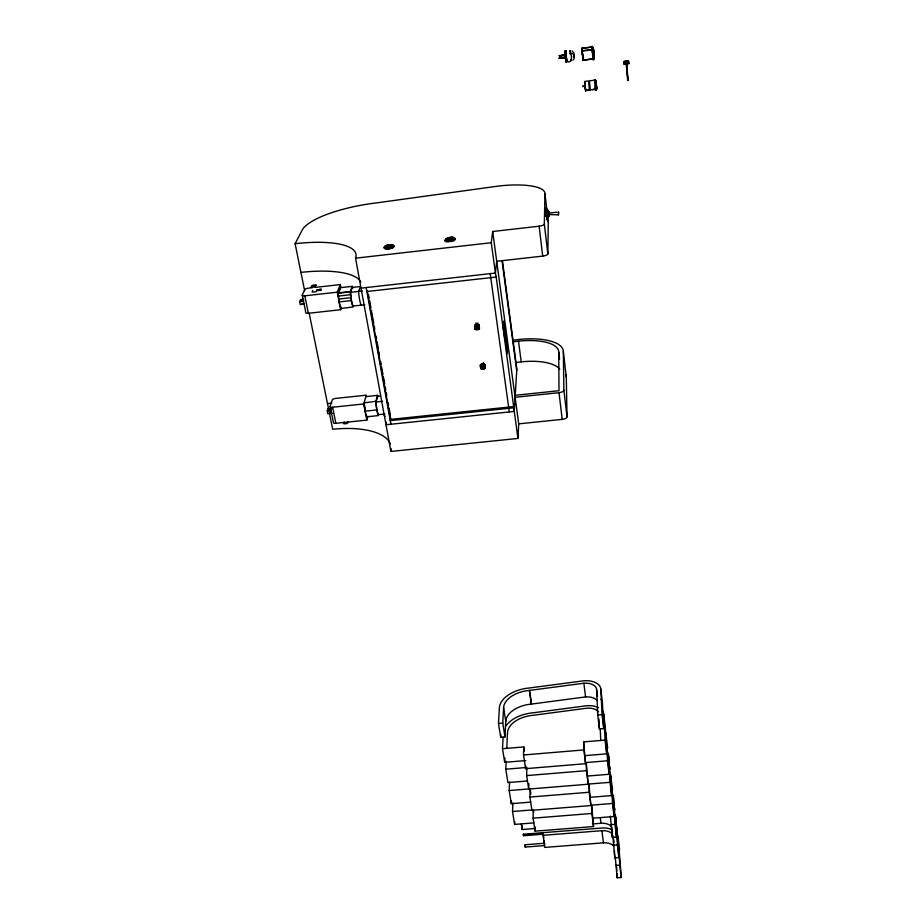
<?xml version="1.0" encoding="UTF-8"?>
<svg xmlns="http://www.w3.org/2000/svg" width="924" height="924" viewBox="0 0 924 924"><rect width="100%" height="100%" fill="white"/><g stroke="black" fill="none" stroke-linecap="round" stroke-linejoin="round"><path stroke-width="1.39" d="M548.036 210.995L548.51 216.505L548.024 210.811M548.798 212.786L548.51 210.845L548.995 216.401L548.325 211.03M548.325 211.169L548.59 213.675M546.662 213.155L547.17 216.655L545.865 208.57M613.836 846.061A11.908 8.143 -6.1 0 0 603.407 842.838L544.698 847.424L542.919 833.471L523.377 835.019L523.4 834.222L601.79 828.031A15.962 10.788 -6.1 0 1 611.503 829.463M547.424 215.304L547.308 213.756L547.458 216.632L547.193 212.959L547.724 216.597L547.447 212.936L547.516 213.802M361.018 288.138L495.414 273.065L496.719 261.296L542.7 256.11A5.14 1.605 -7.3 0 0 547.851 253.904L548.267 221.991L547.482 215.719M593.254 818.167L614.067 816.516L612.531 803.476L591.603 805.151L593.554 826.541L535.077 831.161L535.158 826.968M547.851 253.904L544.328 224.047L544.975 193.717A48.545 13.352 -7.8 0 0 498.452 186.059L376.911 202.841A68.838 19.081 -9.2 0 0 302.148 230.122L295.114 243.705L304.631 290.725M535.077 831.161L533.113 818.167L533.275 809.84L512.543 811.503L514.61 824.427L533.853 822.891M587.918 776.021L609.101 774.277L607.507 760.775L586.22 762.543L588.184 784.21L528.701 789.061L528.828 783.598M590.609 797.273L611.607 795.587L610.036 782.316L588.934 784.037L590.886 805.555L531.912 810.29L529.914 797.066L530.11 788.83L509.193 790.54L511.295 803.684L530.711 802.113M528.701 789.061L526.657 775.594L526.842 768.814M525.259 847.077L525.051 844.779L544.49 843.254L544.71 845.552L525.259 847.077L525.051 844.779M602.298 710.533A16.794 10.06 -6.6 0 1 603.765 714.264L605.07 740.101L583.61 741.903L585.585 763.698L525.606 768.664L525.687 765.961M525.606 768.664L523.527 754.977L523.781 746.939L502.517 748.717L504.689 762.323L525.837 760.567M535.065 828.493L522.164 829.509L522.002 825.34M514.61 824.427L514.714 821.54M547.331 214.507L547.251 213.894M512.543 811.503L512.878 802.921M546.477 213.906C545.945 207.692 546.176 213.051 546.858 216.077M511.295 803.684L511.411 800.842M546.65 216.678L546.777 214.957A35.759 35.077 -69.3 0 1 546.396 211.85L546.488 211.446M547.736 215.696L547.632 216.332M546.604 215.107C546.257 217.752 548.775 215.396 548.486 216.505M509.193 790.54L509.563 782.051M547.227 216.228L546.893 212.994L547.447 216.574L547.089 213.814L547.135 216.089A35.054 22.442 -7.7 0 0 547.251 218.052L547.297 220.004L546.431 213.629M527.5 780.976L507.923 782.582L505.786 769.207L506.167 761.261M506.779 748.359L507.519 732.663A25.341 15.315 -8.4 0 1 532.986 715.315L586.936 708.188A12.59 7.542 -6.6 0 1 598.509 711.838M546.384 213.178L546.176 210.995M504.689 762.323L504.897 758.003M547.493 211.122L547.967 216.516L547.562 211.111M596.604 689.5L597.724 714.933L599.399 728.955L603.719 728.586L602.436 702.933L600.831 689.142A16.955 9.898 -6.6 0 0 583.622 680.803L529.429 687.976A29.88 17.579 -8.4 0 0 499.353 707.969L498.475 723.434L500.692 737.317L504.966 736.959L505.751 721.355L503.592 707.599A25.595 15.061 -8.4 0 1 529.371 690.436L583.864 683.217A12.717 7.415 -6.6 0 1 596.604 689.5L597.424 696.396M504.966 736.959L502.772 723.065L503.592 707.599M295.114 243.705A74.093 21.737 -10.3 0 1 355.544 258.177L390.898 451.443L517.948 438.45L518.722 423.85L492.688 231.508L539.119 226.184A5.197 1.525 -7.3 0 0 544.328 224.047M502.517 748.717L503.106 737.294M500.692 737.317L500.843 734.476M517.948 438.45L496.072 276.033L495.957 277.073L366.863 291.51L367.232 290.459L390.563 419.392L513.848 406.56M548.671 216.262L548.128 212.104M546.546 212.289L546.338 211.03L546.696 216.285M504.365 336.394L504.596 333.726M503.499 325.71L503.915 320.951L507.68 348.752L507.299 353.684L503.095 322.672M548.579 215.766L548.394 213.906M546.511 211.296L546.546 211.677M546.223 211.157L546.327 211.446A35.204 22.43 -7.8 0 1 546.257 209.586L547.297 209.355A34.916 3.869 -6.2 0 1 547.447 209.702M485.239 367.302L485.112 368.064L484.661 365.015A2.703 2.506 7.7 0 0 480.411 365.477L480.48 364.864A2.703 2.506 7.7 0 1 484.73 364.414L485.169 367.452A2.703 2.506 7.7 0 1 484.742 367.96M484.846 364.541L484.65 365.072M481.727 369.126L480.734 368.387L480.399 365.015M547.135 215.973L546.893 214.611M546.569 214.657L546.916 216.643L546.812 214.634M547.251 214.345L547.008 213.86M495.957 277.073L491.268 242.712L492.688 231.508M479.464 328.47L479.013 324.867A2.737 2.576 9.8 0 0 474.717 325.34L474.636 325.906A2.749 2.576 9.8 0 1 478.944 325.444L478.955 329.14M546.026 209.575L545.876 207.657M545.945 207.9L546.546 212.693M479.129 324.994L478.932 325.491M475.976 329.66L474.971 328.898L474.636 325.491M558.72 213.941L558.408 214.842L548.59 214.53M548.013 216.135L548.221 212.97M546.985 216.262L546.962 215.789A35.551 34.881 -69.3 0 1 546.869 213.71L547.147 216.759M570.316 53.326C574.231 59.379 566.955 67.787 566.273 56.156M548.521 216.412L548.486 215.2M390.864 418.156L390.263 420.639L513.767 407.796M573.469 56.884L574.035 53.176L572.106 50.947M573.966 55.971L574.208 54.978M384.881 413.987L378.413 414.668A9.864 1.64 83.6 0 1 376.056 401.975L377.593 396.338L380.168 396.061M375.86 401.305L364.183 402.852A10.845 1.894 83.6 0 0 366.828 416.793L378.447 415.581A10.845 1.813 83.6 0 1 375.872 401.628L377.477 395.333L365.973 396.65M366.828 420.097L363.767 403.961L366.308 395.172L335.574 398.429A2.957 1.12 -10.6 0 0 332.293 399.919L330.134 406.329L333.368 422.395A2.968 1.167 -10.8 0 0 335.862 423.331L366.828 420.097L367.891 416.274M475.952 322.973L477.038 324.324L477.847 323.007M476.16 325.479C476.622 328.032 478.366 324.035 476.16 325.502M477.708 324.855L476.888 323.504L475.802 324.821M475.733 329.545L475.028 326.01L475.906 329.002L475.964 326.784L476.541 328.089L476.957 326.946L477.581 327.985L477.673 326.415L478.135 328.921M483.622 363.594L483.483 362.658M484.095 368.272L483.714 368.895M348.186 421.459L347.655 423.192A2.945 1.167 -10.6 0 1 343.589 423.619L344.121 421.887M332.605 413.236L327.789 413.744L327.246 411.076L328.078 408.651L331.681 408.269M364.807 304.758L353.084 306.052A10.383 1.802 82.8 0 1 350.519 292.307L352.344 287.41L360.383 286.498L358.639 291.406A10.383 1.744 82.8 0 0 361.168 305.163M341.095 308.443L353.13 306.987A11.411 1.987 82.8 0 1 351.293 300.589L350.3 291.545L352.229 286.359L340.171 287.711L338.126 292.908L339.131 301.952A11.411 2.079 82.7 0 0 341.014 308.339L340.621 309.713L308.362 313.294A3.095 1.005 -10.3 0 1 305.809 312.543L302.264 295.103L304.804 289.547A3.084 0.959 -10.2 0 1 308.269 288.173L312.439 287.711M338.357 293.67L340.286 288.762M340.621 309.713L337.272 292.192L340.275 284.58L315.223 287.399M626.946 62.024L626.911 61.434M626.46 62.058L626.992 61.827M625.721 62.174L626.276 61.596M625.629 62.07L626.01 61.481M312.762 290.459L312.116 291.926A3.095 0.97 -10.1 0 0 316.389 291.453L317.036 289.974A3.095 0.97 -10.1 0 0 316.482 289.882M303.973 304.146L300.208 304.562L299.619 301.674L300.577 299.561L303.084 299.284M479.544 327.835L479.464 327.985A2.737 2.576 9.8 0 1 478.147 329.059M485.181 367.914L484.661 368.63M477.754 329.267L477.639 328.355M331.266 409.482L328.863 409.863L331.277 409.355M318.26 290.529L321.171 290.332L320.27 289.951M572.892 60.187C575.409 58.258 574.485 53.684 571.275 53.153M479.14 328.932L478.343 325.456L478.262 328.528M477.766 329.233L476.622 329.083M626.125 61.111L626.842 61.7M627.673 80.504L626.703 63.41M627.985 79.672L626.553 62.705M626.16 62.185L626.333 62.081M626.403 61.319L625.941 61.146M482.617 365.939L482.778 364.737M303.592 300.427L301.339 300.577L303.626 299.919M626.726 61.423C628.539 61.354 627.835 61.527 628.47 61.042A2.934 0.589 -6.8 0 0 623.85 61.608L624.162 64.206A2.934 0.589 -6.8 0 0 628.794 63.641L628.736 61.689M623.769 61.816L623.862 61.769A2.934 0.589 -6.8 0 1 628.482 61.203L628.643 61.896A2.934 0.589 -6.8 0 1 624.012 62.474L623.758 61.654M627.974 80.492L626.01 62.774M331.335 412.543L329.406 412.531M628.343 61.839L628.112 61.908A2.934 0.589 -6.8 0 1 624.89 62.347L623.896 62.289M625.225 62.174L624.185 61.55L624.035 62.312M480.977 368.595L480.584 365.5L481.774 368.329L481.566 366.181L482.397 367.44L482.628 366.308L483.264 367.313L483.344 365.788L484.234 367.925L483.957 364.841L485.077 368.075A2.703 2.506 7.7 0 1 480.85 368.514M303.649 303.534L302.009 303.569M477.142 328.228L476.611 329.106M475.086 329.036A2.749 2.576 9.8 0 0 479.394 328.563L479.394 328.574M482.778 365.869L481.878 365.373L482.778 364.772M483.056 368.965L483.217 367.775M627.142 61.411L627.904 61.793M627.743 61.053L627.812 61.746M512.901 340.275L518.607 339.501A46.004 17.175 -7.7 0 1 563.328 351.524L566.285 376.934L567.024 416.851A4.863 2.01 -7 0 1 562.208 419.369L518.722 423.85M512.785 341.938L518.503 341.152A41.384 15.442 -7.7 0 1 558.731 352.021L559.563 359.089M515.557 362.624L521.228 361.862A41.083 15.87 -7.7 0 1 559.794 369.253M505.751 721.355A25.456 15.2 -8.4 0 1 531.358 704.1L585.55 696.927A12.647 7.484 -6.6 0 1 597.17 700.531M581.981 48.984L581.912 48.21L591.834 46.974M582.051 49.619L581.947 48.556L591.845 47.032M565.188 52.206L564.991 50.67L565.904 59.621L565.188 52.206L566.123 52.091M582.293 52.622L582.097 50.716L592.088 49.469L592.169 50.242L592.018 48.66M592.134 49.873L582.132 51.063L582.559 54.643M565.453 55.117L559.205 55.96L566.204 54.608M559.17 55.636L565.43 54.863M565.465 55.428L561.053 55.717M561.099 58.258C576.772 56.687 546.28 59.725 565.5 57.334M559.205 58.177L565.5 57.404M583.021 60.072L593 58.836L583.056 60.418L582.998 59.829M584.788 82.224L584.707 81.416L594.606 80.203M585.215 86.151L582.721 86.533L585.181 85.84L584.915 83.576M582.686 86.209L585.192 85.909M589.859 90.125L585.62 90.644L585.516 89.513M592.677 89.778C595.068 87.561 596.13 92.192 595.472 89.004M585.597 90.425L595.483 89.224M546.257 209.494A35.135 3.892 -6.5 0 0 546.407 209.829L547.482 209.863A34.835 27.639 -2.4 0 1 547.724 211.492L548.048 213.744M546.523 211.919L547.424 211.434A34.997 22.303 -9.7 0 0 547.308 209.471L547.297 209.355M546.719 213.894L547.262 218.168L548.302 217.937A34.904 3.661 -6.2 0 0 548.151 217.718L548.128 217.567A34.962 27.651 -2.4 0 0 547.805 215.153L546.754 215.269A35.193 27.801 -6.9 0 0 547.077 217.694L547.1 217.821A35.124 3.684 -6.5 0 0 547.251 218.156M547.1 217.821L548.14 217.706M355.544 258.177L491.268 242.712M302.264 295.103A3.119 0.97 -10.3 0 0 304.816 295.819L337.272 292.192M338.126 292.908L350.3 291.545M338.126 293.231L350.3 291.868M350.519 292.307L362.289 290.991M338.311 296.073L350.485 294.71M299.619 301.674L303.384 301.247M338.658 299.041L350.831 297.69M625.848 61.862L625.098 61.619L625.756 61.85M625.132 62.185L624.428 61.585M339.131 301.952L351.293 300.589M549.999 212.97L557.068 212.197M376.056 401.975L382.559 401.293M330.134 406.329A2.98 1.143 -10.7 0 0 332.628 407.23L363.767 403.961M327.246 411.076L330.861 410.695M514.68 395.357L559.008 390.713L558.731 352.021M365.13 411.157L376.807 409.933M515.118 397.274L559.02 392.677A4.909 1.952 -7 0 0 563.883 390.205L563.328 351.524M498.475 723.434L502.772 723.065M597.724 714.933L602.067 714.564L600.831 689.142M523.527 754.977L583.841 749.93L583.61 741.903M585.342 755.613L606.687 753.834L605.347 727.777L603.765 714.264M505.786 769.207L526.876 767.463M526.657 775.594L586.463 770.662L586.22 762.543M529.914 797.066L589.2 792.261L588.934 784.037M533.113 818.167L591.891 813.466L593.554 826.541M592.388 823.954L600.993 823.272A12.012 8.062 -6.2 0 1 611.492 826.437M610.833 824.658L614.98 824.335L616.493 837.144L612.358 837.467L610.383 816.111M523.377 835.019L523.631 835.735L543.15 834.199L543.728 838.08M542.896 835.331L601.905 830.688A11.977 8.085 -6.1 0 1 612.381 833.875M613.293 845.287L617.417 844.963L618.895 857.553L614.795 857.876L612.762 835.192M615.696 865.418L619.785 865.107L621.24 877.488L617.174 877.8L615.245 857.126M475.155 329.117C474.382 318.526 476.461 334.315 476.807 326.784C480.954 333.633 474.994 316.516 479.371 328.574M481.485 369.011L480.792 365.569L481.889 368.526L481.797 366.239L482.513 367.637L482.674 366.493L483.506 367.382L483.46 365.985L484.465 367.995L484.072 365.038L484.857 368.422M483.217 367.798L482.351 368.122L482.721 368.919M558.304 214.853L558.489 212.046M475.052 328.32L475.167 328.447A2.737 2.576 9.8 0 0 476.391 329.14M377.477 395.333L377.546 395.426A10.845 1.813 83.6 0 1 378.112 396.766M352.229 286.359L352.298 286.475A11.411 1.987 82.8 0 1 352.933 288.08M624.208 61.619L624.647 62.347M547.124 219.854L547.147 218.076M481.531 368.306L481.554 368.376A2.703 2.506 7.7 0 0 481.797 368.457M546.523 211.827L546.211 210.568L546.257 211.712M548.475 215.13L548.44 214.437M542.919 833.471L543.15 834.199M548.706 213.652L548.995 216.401L548.648 213.594M558.581 212.231L558.708 212.82M546.361 212.358L546.407 213.178M546.211 213.883L546.454 215.95L546.107 213.086L546.199 213.952M628.747 62.959L628.886 63.594M624.058 64.195L624.012 63.502A2.934 0.589 -6.8 0 1 624.532 63.329M593.601 50.982L593.485 50L593.682 51.802M309.205 313.294L328.574 408.986M329.394 413.04L332.675 429.267A69.231 28.598 -11.3 0 1 390.402 443.959M328.078 408.651L328.609 411.319M304.816 295.819L308.362 313.294M546.049 207.819L546.488 210.603M332.628 407.23L335.862 423.331M594.028 55.775L593.924 54.782M592.989 51.963L592.758 49.388L593 52.137M593.982 55.371L594.063 56.121L593.993 54.932M340.275 284.58L340.806 287.329M368.607 295.068L369.126 297.898M369.635 300.716L370.917 307.796M371.425 310.626L373.723 323.354M374.243 326.184L374.751 329.013M376.033 336.093L376.542 338.923M377.05 341.753L378.332 348.822M378.84 351.651L379.36 354.481M380.63 361.561L381.15 364.391M381.658 367.221L382.94 374.289M383.448 377.119L384.731 384.199M385.239 387.029L385.747 389.859M386.267 392.688L386.775 395.518M388.057 402.587L388.565 405.417M389.073 408.246L390.355 415.326M366.147 287.56L390.921 424.243M545.622 213.144L545.934 216.008M596.003 80.931L596.107 81.762M596.673 87.895L596.789 88.935M545.98 216.008L545.599 213.271M547.84 211.157L547.793 211.527M546.858 218.353L547.008 219.288M523.4 834.222L523.631 835.735M521.309 824.058L522.164 829.509M546.777 215.87L546.835 215.592M566.031 51.328L566.239 54.112M523.781 746.939L524.393 751.027M530.11 788.83L530.896 794.109M533.275 809.84L533.668 812.427M544.109 840.667L544.49 843.254M549.041 215.615C548.821 212.636 549.283 218.11 548.844 214.842M529.533 690.413L531.508 704.076M529.371 690.436L531.358 704.1M474.555 326.057L474.959 328.956M480.33 365.615L480.723 368.445M571.078 61.007L570.905 59.563M570.316 53.349L570.374 53.811M490.205 273.654L509.297 411.954M547.424 211.55L547.447 211.723A35.539 34.869 -78.2 0 1 547.77 214.83L547.782 215.015M546.719 214.957L546.708 214.495M505.867 346.743C506.664 352.333 506.121 342.146 505.671 344.317M548.729 212.335L548.533 211.203L548.96 214.322M502.39 260.545L516.839 368.861L514.264 411.434L386.024 424.751A69.901 27.72 -11.1 0 0 386.394 422.233M502.044 260.683L516.724 370.674M518.503 341.152L521.228 361.862M547.863 214.507L547.955 215.188M583.841 749.93L585.585 763.698M586.463 770.662L588.184 784.21M589.2 792.261L590.886 805.555M566.042 51.328L565.938 50.543L566.089 52.483M583.864 683.217L585.55 696.927M600.311 817.775L600.993 823.272M601.905 830.688L603.407 842.838M548.706 212.058L548.798 212.901M546.523 214.403L546.708 215.304M539.119 226.184L542.7 256.11M559.02 392.677L562.208 419.369M570.27 51.305L570.177 50.566L570.304 52.183M563.883 390.205L567.024 416.851M602.067 714.564L603.719 728.586M605.07 740.101L606.687 753.834M565.269 54.724L565.061 53.176L565.973 62.185L565.442 55.197M544.975 193.717L546.95 210.684M604.689 730.838A16.655 10.187 -6.5 0 1 606.144 734.615L609.101 774.277M607.172 751.997A16.517 10.314 -6.4 0 1 608.627 755.832L611.607 795.587M610.36 774.035A16.378 10.441 -6.4 0 1 611.064 776.68L614.067 816.516M612.023 793.312A16.239 10.557 -6.3 0 1 613.467 797.239L616.493 837.144M615.153 814.876A16.101 10.672 -6.2 0 1 615.846 817.59L618.895 857.553M616.735 833.448A15.962 10.788 -6.1 0 1 618.179 837.467L621.24 877.488M548.556 212.797L548.394 211.457L548.486 212.809M592.977 51.571L592.885 50.739L592.931 51.34M593.635 58.628L593.554 57.427M595.968 80.469L596.107 82.097M592.099 49.734L592.192 50.705L592.03 48.845L592.192 50.601M596.13 89.189L596.049 88.115M546.511 215.627L546.026 210.903M582.097 50.716L582.155 51.305M581.912 48.21L581.97 48.799M582.801 57.276L582.859 57.854L582.674 55.96M566.481 58.212L566.92 62.07L566.851 60.984M593.243 47.574L593.335 48.475M594.178 57.323L594.271 58.235M592.63 48.036L592.457 46.5M592.885 50.531L592.688 48.683L592.827 50.231L592.734 49.457M593.612 58.455L593.762 59.794L593.635 58.27M591.961 48.117L591.787 46.35L591.845 47.251M595.391 81.324L595.218 79.707M592.954 58.535L593.104 59.875L592.965 58.351M594.733 81.416L594.536 79.522L594.606 80.423M595.449 89.062L595.53 89.871M581.935 48.475L582.132 50.497M582.836 57.6L582.64 55.567M582.94 59.298L583.032 60.164M584.823 82.49L584.742 81.659L584.846 82.883M585.55 89.928L585.631 90.76M593.312 48.21L593.427 49.284M593.843 53.985L594.051 55.879M594.097 56.514L594.317 58.431M592.584 47.505L592.792 49.734M592.838 50L593.046 52.252M596.084 81.508L596.188 82.571M596.581 87.075L596.8 89.062M591.914 47.586L592.076 49.249M592.169 50.092L592.33 51.767M595.345 80.815L595.553 83.01M594.686 80.896L594.848 82.548M589.524 81.647L589.535 81.901M582.005 49.053L582.108 50.115M582.859 58.512L583.044 60.337M584.788 82.201L584.904 83.241M546.742 213.663L546.904 215.269M593.67 51.605L593.786 52.772M593.404 49.087L593.612 51.444M593.739 53.014L593.855 54.169M593.901 54.481L594.12 56.711M596.165 82.386L596.28 83.541M592.688 48.579L592.873 50.554M596.488 86.117L596.604 87.26M595.46 81.901L595.634 83.83M592.272 51.178L592.434 52.818M594.79 81.982L594.952 83.599M589.581 82.294L590.205 88.6M588.576 81.762L588.6 82.017M582.085 49.896L582.201 51.097M582.57 54.978L582.697 56.191M582.316 52.218L582.189 50.947L582.316 53.014M582.27 52.402L582.386 53.615M582.767 57.531L582.882 58.743M582.374 53.465L582.594 55.128M582.49 54.666L582.778 57.681M584.88 83.021L584.996 84.2M585.377 88.219L585.654 90.887M582.663 55.763L582.224 51.421M585.493 89.409L585.262 87.122M584.984 84.049L585.1 85.297M585.1 85.227L585.273 87.191M570.397 53.095L570.489 54.1L570.304 52.194M566.377 57.23L566.008 53.061L566.158 55.024M593.508 50.139L593.624 51.317M593.635 51.963L593.889 53.846M596.269 83.437L596.5 85.747M593.069 52.391L593.485 56.664M595.587 83.195L595.726 84.719M592.411 52.472L592.55 53.985M594.929 83.275L595.206 86.117M588.646 82.409L589.258 88.716M582.108 50.3L582.236 51.536M582.617 55.902L582.744 57.172M582.293 52.818L582.42 54.066M582.732 57.057L582.848 58.304M582.836 58.108L582.94 59.252M585.215 86.452L585.446 88.82M584.823 82.629L584.938 83.761M585.435 88.635L585.539 89.767M593.786 53.326L593.993 55.001M595.726 84.604L595.865 86.036M592.55 53.904L592.688 55.359M595.171 85.909L595.333 87.468M582.732 56.445L582.836 57.507M582.917 58.986L583.009 59.944M593.416 49.7L593.739 52.46L593.589 51.224M593.682 52.206L593.843 53.58M596.488 85.678L596.604 86.844M592.711 49.342L592.885 51.086M595.841 85.897L595.992 87.387M592.665 55.163L592.815 56.745M592.769 56.283L592.931 57.958M595.275 87.006L595.437 88.646M593.335 48.718L593.439 49.85M593.82 53.43L593.936 54.562M594.086 55.971L594.282 58.096M596.084 81.878L596.188 82.987M596.581 86.683L596.696 87.803M593.451 56.352L593.601 57.877M595.957 87.075L596.107 88.565M593.358 48.949L593.243 47.725M593.913 54.343L594.005 55.348M594.178 56.884L594.236 57.611M596.673 87.572L596.777 88.739M592.885 57.507L593.023 58.928M595.368 87.965L595.53 89.582M546.419 209.84L546.431 209.979A35.054 27.801 -7 0 0 546.511 210.764M593.208 47.401L593.289 48.221M595.968 80.607L596.038 81.404M570.235 51.432L570.189 50.889M592.088 49.469L592.145 50.058M592.977 58.593L593.035 59.182M548.151 215.685L548.175 215.973A34.835 22.303 -9.7 0 1 548.302 217.937M546.904 215.188L546.939 215.789M618.179 837.467L619.785 865.107M615.846 817.59L617.417 844.963M613.467 797.239L614.98 824.335M616.562 866.677L616.793 870.847M616.943 873.63L617.174 877.8M611.064 776.68L612.531 803.476M613.825 839.962L613.975 842.723M614.425 850.981L614.795 857.876M608.627 755.832L610.036 782.316M611.827 827.43L612.358 837.467M606.144 734.615L607.507 760.775M600.242 728.978L600.773 740.459M598.948 718.976L599.399 728.955M591.603 805.151L591.891 813.466M565.5 57.196L565.546 58.062M481.543 364.495L482.674 363.455L483.552 364.53M364.853 408.281A9.852 1.721 83.6 0 1 364.553 405.717M392.989 245.565A4.123 1.213 -9.1 0 1 386.544 247.366A4.123 1.213 -9.1 0 1 387.26 245.16A4.123 1.213 -9.1 0 1 392.989 245.565A4.435 1.305 -9.1 0 1 393.139 246.512A4.123 1.213 -9.1 0 1 393.197 246.777M392.954 247.124A4.123 1.213 -9.1 0 1 391.718 247.817M390.806 248.117A4.123 1.213 -9.1 0 1 385.112 248.025M393.139 246.119A4.435 1.305 -9.1 0 1 389.836 248.452A4.435 1.305 -9.1 0 1 384.777 247.736M388.242 245.264A5.07 1.49 -9.1 0 1 393.855 246.35A5.07 1.49 -9.1 0 1 385.747 248.256A5.07 1.49 -9.1 0 1 386.994 245.565M392.596 246.893A4.435 1.305 -9.1 0 1 388.588 248.013A4.435 1.305 -9.1 0 1 385.031 247.759M384.696 247.47A4.435 1.305 -9.1 0 1 387.248 245.692M389.489 245.264A4.435 1.305 -9.1 0 1 392.434 245.31M391.487 245.68A3.199 0.936 -9.1 0 1 391.037 247.078M389.535 247.505A3.199 0.936 -9.1 0 1 386.14 247.447M385.909 247.239A3.199 0.936 -9.1 0 1 386.475 246.454M387.041 246.188A3.199 0.936 -9.1 0 1 387.745 245.957M393.023 245.726A5.07 1.49 -9.1 0 1 392.307 247.955A5.07 1.49 -9.1 0 1 385.25 248.764A5.07 1.49 -9.1 0 1 385.989 246.535M300.912 272.395A73.343 22.869 -10.4 0 1 360.834 282.12M327.477 403.58A69.901 27.72 -11.1 0 1 331.728 403.187M383.61 414.264A69.901 27.72 -11.1 0 1 385.042 416.389M453.742 237.918A4.135 1.178 -12.9 0 1 447.482 240.171A4.135 1.178 -12.9 0 1 447.932 237.976A4.135 1.178 -12.9 0 1 453.742 237.918A4.447 1.271 -12.9 0 0 450.138 237.93M453.349 239.87A4.135 1.19 -12.9 0 1 452.656 240.252M451.778 240.61A4.135 1.19 -12.9 0 1 447.747 241.383M446.95 241.337A4.135 1.19 -12.9 0 1 445.969 240.656M454.25 238.75A4.447 1.282 -12.9 0 1 454.111 239.455M453.615 239.87A4.447 1.282 -12.9 0 1 447.574 241.487M446.719 241.441A4.447 1.282 -12.9 0 1 445.888 240.332M454.123 238.149A4.447 1.271 -12.9 0 1 453.973 238.854M453.476 239.258A4.447 1.271 -12.9 0 1 452.725 239.674M451.778 240.067A4.447 1.271 -12.9 0 1 447.435 240.887M446.581 240.841A4.447 1.271 -12.9 0 1 449.018 238.196M452.217 238.173A3.211 0.924 -12.9 0 1 451.247 239.847M450.462 240.09A3.211 0.924 -12.9 0 1 447.043 240.298A3.211 0.924 -12.9 0 1 447.793 239.016A5.082 1.455 -12.9 0 1 449.029 238.635M454.446 238.3A5.082 1.455 -12.9 0 1 452.575 240.633A5.082 1.455 -12.9 0 1 445.992 241.626A5.082 1.455 -12.9 0 1 446.731 239.455M453.719 239.87A3.638 1.051 -12.9 0 1 453.545 240.459M391.256 448.845A69.231 28.598 -11.3 0 1 390.898 451.443M565.846 374.659A45.599 17.741 -7.7 0 1 566.285 376.934M547.886 220.189A48.083 14.068 -7.8 0 1 548.267 221.991M453.892 238.993A4.181 1.236 -8.4 0 1 454.504 240.286A4.181 1.236 -8.4 0 1 450.531 241.522M446.731 241.025A4.181 1.236 -8.4 0 1 446.662 240.702M393.07 247.02A4.17 1.224 -9.1 0 1 389.085 248.521A4.17 1.224 -9.1 0 1 385.1 248.186M600.97 699.225A16.863 9.979 -6.6 0 1 601.743 700.404M602.229 701.639A16.863 9.979 -6.6 0 1 602.436 702.933M606.248 744.109A16.563 10.268 -6.5 0 1 607.703 747.92M598.544 707.611A16.794 10.06 -6.6 0 0 586.705 705.728L533.044 712.82A29.58 17.868 -8.4 0 0 505.89 725.975M604.643 725.213A16.701 10.141 -6.5 0 1 605.347 727.777M484.476 368.168A2.703 2.506 7.7 0 1 483.864 368.491M340.979 307.403A10.372 1.883 82.7 0 1 340.378 305.971M609.459 766.262A16.424 10.395 -6.4 0 1 610.152 768.907M618.907 846.927A15.881 10.857 -6.1 0 1 619.611 849.687M616.597 827.28A16.02 10.742 -6.2 0 1 617.301 830.018M614.252 807.183A16.147 10.638 -6.3 0 1 614.945 809.886M611.111 785.619A16.285 10.522 -6.3 0 1 611.873 786.867M612.358 788.172A16.285 10.522 -6.3 0 1 612.566 789.535M503.13 325.248L503.719 330.099L503.13 325.248M548.117 216.204L548.151 216.274M320.986 289.235L317.96 289.824L320.986 289.235M314.622 285.886L312.601 286.29L314.622 285.886M316.066 285.112L315.419 286.579A3.107 0.959 -10.1 0 1 311.145 287.064L311.792 285.597A3.107 0.959 -10.1 0 1 316.066 285.112M546.13 215.454L545.853 213.109L546.142 215.454M596.257 90.379L596.107 88.981L596.257 90.379M386.729 247.262A3.8 1.12 -9.1 0 0 392.677 245.599A3.8 1.12 -9.1 0 0 387.387 245.218A3.8 1.12 -9.1 0 0 386.729 247.262M447.112 241.118A5.082 1.455 -12.9 0 0 454.816 238.346A5.082 1.455 -12.9 0 0 447.655 238.427A5.082 1.455 -12.9 0 0 447.112 241.118M447.655 240.055A3.811 1.097 -12.9 0 0 453.441 237.976A3.811 1.097 -12.9 0 0 448.071 238.034A3.811 1.097 -12.9 0 0 447.655 240.055"/></g></svg>
